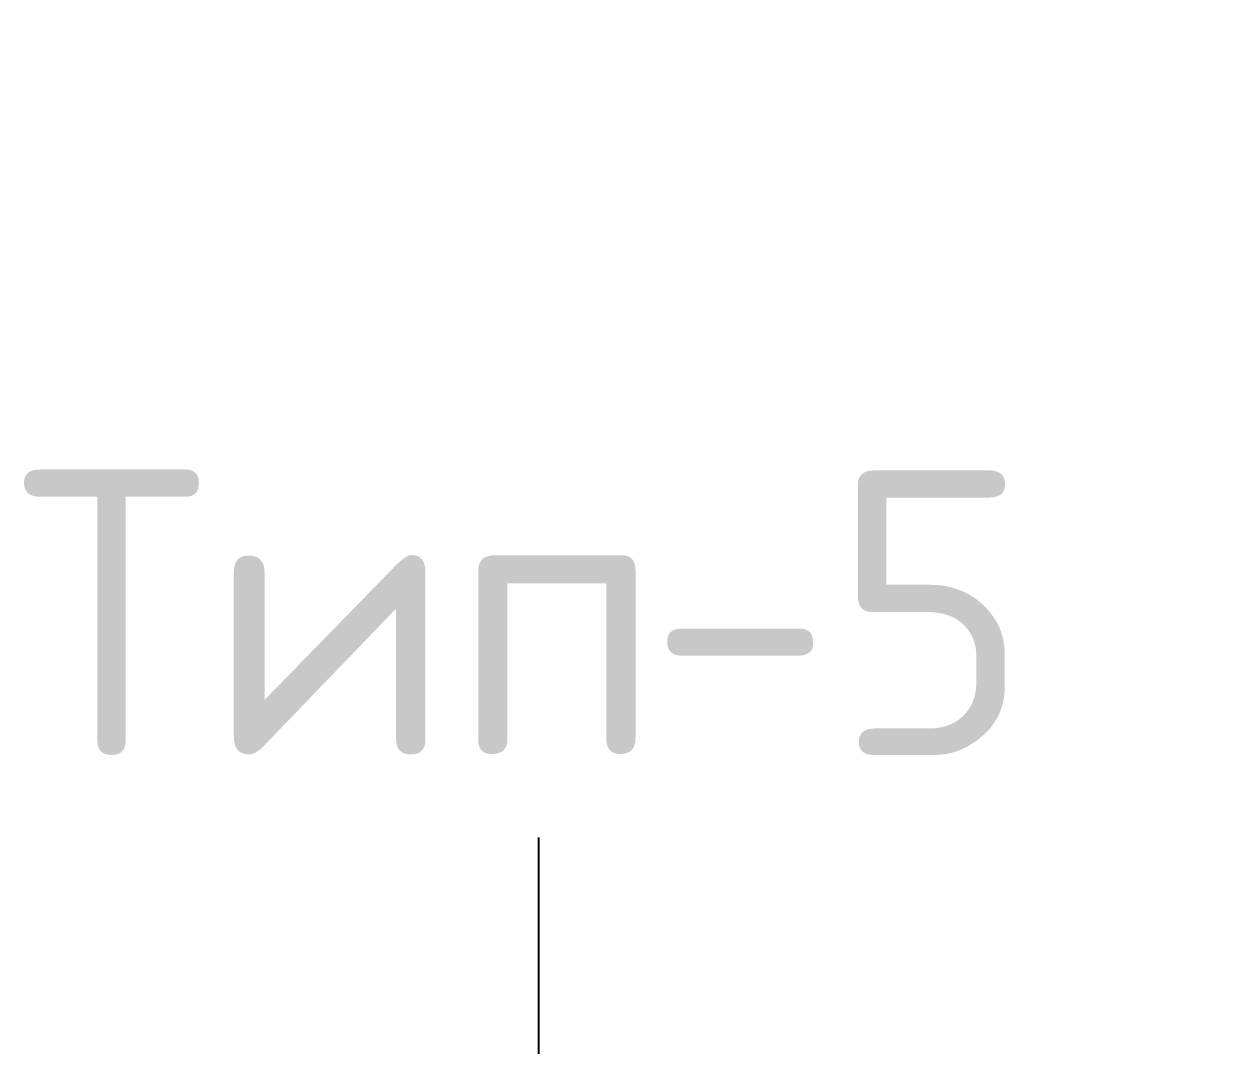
# Model space of a CAD drawing. Header units: millimetres. Extents: x -60946 to 138510, y -262288 to 24501.
# Drawn here: x 50413 to 51466, y -194250 to -193353 of the extents above; entities that cross this region are included whole.
import ezdxf

# ---------------------------------------------------------------- set-up
doc = ezdxf.new("R2010")
doc.units = ezdxf.units.MM
doc.layers.add('2)Тип-5', color=1, linetype='Continuous', lineweight=60)
doc.layers.add('Размеры', color=7, linetype='Continuous', lineweight=9)
doc.styles.add('GOST Common_3', font='', dxfattribs={"width": 0.9, "height": 200})
doc.styles.add('GOST Common_4', font='', dxfattribs={"height": 250})
doc.styles.get('GOST Common_3').set_extended_font_data('GOST Common')
doc.styles.get('GOST Common_4').set_extended_font_data('GOST Common')
doc.dimstyles.new('ADSK_Основной_2_0_2', dxfattribs={"dimscale": 304.8, "dimtxt": 201.142999, "dimasz": 0.463911, "dimexe": 0.328084, "dimexo": 0.328084, "dimgap": 0.164042, "dimtad": 1, "dimdec": 3, "dimrnd": 0.001, "dimdsep": 46, "dimtxsty": 'GOST Common_3', "dimblk1": 'OBLIQUE', "dimblk2": 'OBLIQUE', "dimsah": 1, "dimcen": 0.09, "dimdle": 0.328084, "dimazin": 2, "dimtfac": 1, "dimtdec": 4, "dimtix": 1, "dimtmove": 0, "dimatfit": 3, "dimfxl": 1, "dimtvp": 1, "dimtolj": 1, "dimtzin": 0, "dimlwd": 20, "dimlwe": 20, "dimarcsym": 2})

# ---------------------------------------------------------------- blocks, each defined once
blk = doc.blocks.new('_Oblique')
at = {"color": 0, "linetype": 'ByBlock', "lineweight": -2}
blk.add_line((-0.5, -0.5), (0.5, 0.5), dxfattribs=at)
blk = doc.blocks.new('*D6258')
at = {"layer": 'Defpoints', "color": 0, "transparency": 16777216}
for p in [(51522.7, -189273.5), (51622.7, -189273.5), (51184.4, -194948.5)]:
    blk.add_point(p, dxfattribs=at)
at = {"layer": 'Размеры', "color": 0, "lineweight": 20, "transparency": 16777216}
for p, q in [((51622.7, -195048.5), (51622.7, -189173.5)), ((51622.7, -189273.5), (51722.7, -189273.5)), ((51284.4, -194948.5), (51722.7, -194948.5))]:
    blk.add_line(p, q, dxfattribs=at)
at = {"layer": 'Размеры', "color": 0, "lineweight": 20, "transparency": 16777216, "xscale": 141.4, "yscale": 141.4, "zscale": 141.4}
for p, rotation in [((51622.7, -189273.5), 90), ((51622.7, -194948.5), 270)]:
    blk.add_blockref('_Oblique', p, dxfattribs=dict(at, rotation=rotation))
at = {"layer": 'Размеры', "color": 0, "lineweight": 9, "transparency": 16777216, "insert": (51472.7, -192111), "char_height": 200, "width": 605.475, "attachment_point": 5, "rotation": 90, "style": 'GOST Common_3'}
blk.add_mtext('\\A1;5675', dxfattribs=at)

msp = doc.modelspace()

# ---------------------------------------------------------------- linework, layer by layer
at = {"layer": '2)Тип-5', "lineweight": 25}
msp.add_line((50865.7557, -194985.9914), (50865.7557, -194067.8616), dxfattribs=at)

# ---------------------------------------------------------------- texts
at = {"layer": '2)Тип-5', "color": 116, "lineweight": 9, "true_color": 0x008040, "char_height": 250, "attachment_point": 1, "style": 'GOST Common_4'}
for s, insert, width in [('Тип', (50405.7557, -193745.4345), 673.4175), ('-5', (50961.3807, -193745.4345), 432.91125)]:
    msp.add_mtext(s, dxfattribs=dict(at, insert=insert, width=width))

# ---------------------------------------------------------------- dimensions: what is measured, and where the dimension line sits
at = {"layer": 'Размеры', "lineweight": 9}
dim = msp.add_linear_dim(base=(51622.7152, -189273.4914), p1=(51184.3615, -194948.4914), p2=(51522.7303, -189273.4914), angle=90, dimstyle='ADSK_Основной_2_0_2', override={"dimpost": '<>', "dimfxl": 5685.078577}, dxfattribs=at)
dim.commit()
dim.dimension.update_dxf_attribs({"geometry": '*D6258', "text_midpoint": (51472.7152, -192110.9914)})

doc.saveas('drawing.dxf')
